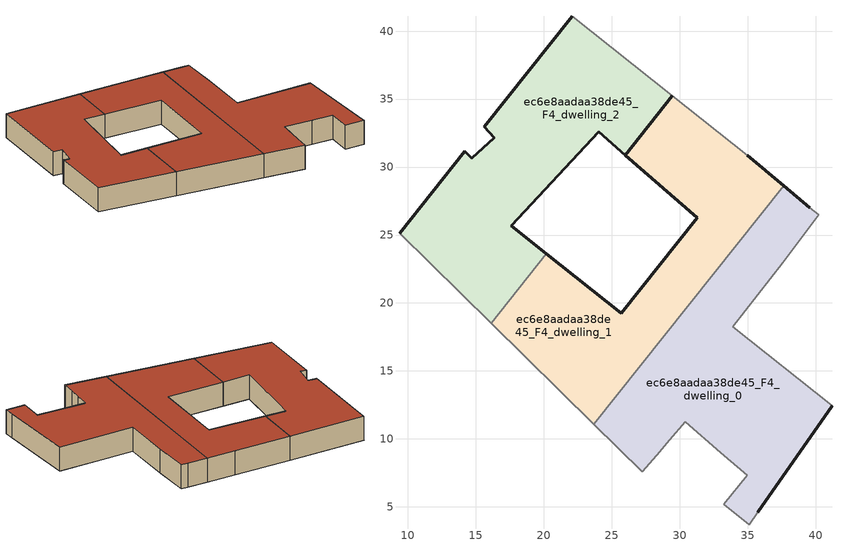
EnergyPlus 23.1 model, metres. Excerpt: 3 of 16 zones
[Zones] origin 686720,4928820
ec6e8aadaa38de45_F4_dwelling_0
 floor to ec6e8aadaa38de45_F3_dwelling_0 (EU_floor_Construction): 35.75,4.62 41.2,12.44 33.9,18.26 37.56,22.95 40.23,26.51 39.58,27.02 37.66,28.61 23.68,11.08 27.24,7.57 28.29,8.81 29.26,9.93 30.41,11.25 33.02,9 34.98,7.34 33.23,5.19 35.1,3.68 z12
 wall outside (EU_wall_Construction): 41.2,12.44 35.75,4.62 / 37.66,28.61 39.58,27.02 z12:15
 wall adiabatic (EU_wall_Construction): 35.75,4.62 35.1,3.68 33.23,5.19 34.98,7.34 33.02,9 30.41,11.25 29.26,9.93 28.29,8.81 27.24,7.57 23.68,11.08 / 39.58,27.02 40.23,26.51 37.56,22.95 33.9,18.26 41.2,12.44 z12:15
 wall to ec6e8aadaa38de45_F4_dwelling_1 (EU_wall_Construction): 23.68,11.08 37.66,28.61 z12:15
 roof outside (EU_roof_Construction): 39.58,27.02 40.23,26.51 37.56,22.95 33.9,18.26 41.2,12.44 35.75,4.62 35.1,3.68 33.23,5.19 34.98,7.34 33.02,9 30.41,11.25 29.26,9.93 28.29,8.81 27.24,7.57 23.68,11.08 37.66,28.61 z15
ec6e8aadaa38de45_F4_dwelling_1
 floor to ec6e8aadaa38de45_F3_dwelling_1 (EU_floor_Construction): 23.68,11.08 37.66,28.61 34.95,30.86 29.46,35.24 25.99,30.88 31.29,26.27 25.71,19.24 20.19,23.61 16.12,18.51 z12
 wall outside (EU_wall_Construction): 20.19,23.61 25.71,19.24 31.29,26.27 25.99,30.88 29.46,35.24 / 34.95,30.86 37.66,28.61 z12:15
 wall adiabatic (EU_wall_Construction): 23.68,11.08 16.12,18.51 / 29.46,35.24 34.95,30.86 z12:15
 wall to ec6e8aadaa38de45_F4_dwelling_2 (EU_wall_Construction): 16.12,18.51 20.19,23.61 z12:15
 roof outside (EU_roof_Construction): 34.95,30.86 37.66,28.61 23.68,11.08 16.12,18.51 20.19,23.61 25.71,19.24 31.29,26.27 25.99,30.88 29.46,35.24 z15
ec6e8aadaa38de45_F4_dwelling_2
 floor to ec6e8aadaa38de45_F3_dwelling_2 (EU_floor_Construction): 20.19,23.61 17.59,25.67 24.03,32.59 25.99,30.88 29.46,35.24 22.11,41.1 15.61,32.95 16.34,32.16 14.69,30.64 14.19,31.17 9.38,25.14 16.12,18.51 z12
 wall outside (EU_wall_Construction): 9.38,25.14 14.19,31.17 14.69,30.64 16.34,32.16 15.61,32.95 22.11,41.1 / 29.46,35.24 25.99,30.88 24.03,32.59 17.59,25.67 20.19,23.61 z12:15
 wall adiabatic (EU_wall_Construction): 16.12,18.51 9.38,25.14 / 22.11,41.1 29.46,35.24 z12:15
 roof outside (EU_roof_Construction): 29.46,35.24 25.99,30.88 24.03,32.59 17.59,25.67 20.19,23.61 16.12,18.51 9.38,25.14 14.19,31.17 14.69,30.64 16.34,32.16 15.61,32.95 22.11,41.1 z15
[Building]
EU S2 Campaign: North Axis=0; Terrain=City; Solar Distribution=FullExterior
[Site:Location]
Bologna: Latitude=44.5; Longitude=11.25; Time Zone=1; Elevation=37
[SizingPeriod:WeatherFileDays]
AnnualSizingPeriod: Begin Month=1; Begin Day of Month=1; End Month=12; End Day of Month=31; Day of Week for Start Day=Monday; Use Weather File Daylight Saving Period=No; Use Weather File Rain and Snow Indicators=No
[MATERIAL]
EU_InternalMass_Material: Roughness=MediumRough; Thickness=0.1; Conductivity=1; Density=1800; Specific Heat=900; Thermal Absorptance=0.9; Solar Absorptance=0.7; Visible Absorptance=0.7
[MATERIAL:NOMASS] Roughness=MediumRough; Thermal Absorptance=0.9; Solar Absorptance=0.7; Visible Absorptance=0.7
Name | Thermal Resistance
EU_wall_NoMass | 0.905828
EU_roof_NoMass | 0.37593
EU_floor_NoMass | 0.67114
[CONSTRUCTION]
EU_wall_Construction: EU_wall_NoMass
EU_roof_Construction: EU_roof_NoMass
EU_floor_Construction: EU_floor_NoMass
EU_InternalMass_Construction: EU_InternalMass_Material
[ZONE] Type=1; Multiplier=1; Ceiling Height=autocalculate; Floor Area=autocalculate; Part of Total Floor Area=Yes
Name | Volume
ec6e8aadaa38de45_F4_dwelling_0 | 500.722
ec6e8aadaa38de45_F4_dwelling_1 | 500.733
ec6e8aadaa38de45_F4_dwelling_2 | 500.752
[INTERNALMASS] Construction=EU_InternalMass_Construction
Name | Zone or ZoneList | Surface Area
ec6e8aadaa38de45_F4_dwelling_0_EU_InternalMass | ec6e8aadaa38de45_F4_dwelling_0 | 310.778
ec6e8aadaa38de45_F4_dwelling_1_EU_InternalMass | ec6e8aadaa38de45_F4_dwelling_1 | 194.179
ec6e8aadaa38de45_F4_dwelling_2_EU_InternalMass | ec6e8aadaa38de45_F4_dwelling_2 | 162.694
[OTHEREQUIPMENT] Fuel Type=Electricity; Design Level Calculation Method=Watts/Area; Power per Zone Floor Area=1; Fraction Latent=0; Fraction Radiant=0; Fraction Lost=0; Carbon Dioxide Generation Rate=0; EndUse Subcategory=EU_Step8_InternalGains
Name | Zone or ZoneList or Space or SpaceList | Schedule
EU_Step8_InternalGain_ec6e8aadaa38de45_F4_dwelling_0_f000 | ec6e8aadaa38de45_F4_dwelling_0 | EU_Step8_GainSchedule_ec6e8aadaa38de45_F4_dwelling_0_f000
EU_Step8_InternalGain_ec6e8aadaa38de45_F4_dwelling_1_f000 | ec6e8aadaa38de45_F4_dwelling_1 | EU_Step8_GainSchedule_ec6e8aadaa38de45_F4_dwelling_1_f000
EU_Step8_InternalGain_ec6e8aadaa38de45_F4_dwelling_2_f000 | ec6e8aadaa38de45_F4_dwelling_2 | EU_Step8_GainSchedule_ec6e8aadaa38de45_F4_dwelling_2_f000
[ZONEVENTILATION:DESIGNFLOWRATE] Schedule=EU_AlwaysOn; Design Flow Rate Calculation Method=AirChanges/Hour; Air Changes per Hour=0.73129; Ventilation Type=Natural; Fan Pressure Rise=0; Fan Total Efficiency=1; Constant Term Coefficient=1; Temperature Term Coefficient=0; Velocity Term Coefficient=0; Velocity Squared Term Coefficient=0; Minimum Indoor Temperature=-100; Maximum Indoor Temperature=100; Delta Temperature=-100; Minimum Outdoor Temperature=-100; Maximum Outdoor Temperature=100; Maximum Wind Speed=40
Name | Zone or ZoneList or Space or SpaceList
EU_ConstantAir_ec6e8aadaa38de45_F4_dwelling_0 | ec6e8aadaa38de45_F4_dwelling_0
EU_ConstantAir_ec6e8aadaa38de45_F4_dwelling_1 | ec6e8aadaa38de45_F4_dwelling_1
EU_ConstantAir_ec6e8aadaa38de45_F4_dwelling_2 | ec6e8aadaa38de45_F4_dwelling_2
[HVACTEMPLATE:ZONE:IDEALLOADSAIRSYSTEM] System Availability Schedule=EU_AlwaysOn; Maximum Heating Supply Air Temperature=50; Minimum Cooling Supply Air Temperature=13; Maximum Heating Supply Air Humidity Ratio=0.0156; Minimum Cooling Supply Air Humidity Ratio=0.0077; Heating Limit=NoLimit; Cooling Limit=NoLimit; Heating Availability Schedule=EU_AlwaysOn; Cooling Availability Schedule=EU_CoolingOff; Dehumidification Control Type=ConstantSensibleHeatRatio; Cooling Sensible Heat Ratio=0.7; Dehumidification Setpoint=60; Humidification Control Type=None; Humidification Setpoint=30; Outdoor Air Method=None; Outdoor Air Flow Rate per Person=0.00944; Outdoor Air Flow Rate per Zone Floor Area=0; Outdoor Air Flow Rate per Zone=0; Demand Controlled Ventilation Type=None; Outdoor Air Economizer Type=NoEconomizer; Heat Recovery Type=None; Sensible Heat Recovery Effectiveness=0.7; Latent Heat Recovery Effectiveness=0.65
Name | Template Thermostat
ec6e8aadaa38de45_F4_dwelling_0 | EU_HeatOnly_ec6e8aadaa38de45_F4_dwelling_0
ec6e8aadaa38de45_F4_dwelling_1 | EU_HeatOnly_ec6e8aadaa38de45_F4_dwelling_1
ec6e8aadaa38de45_F4_dwelling_2 | EU_HeatOnly_ec6e8aadaa38de45_F4_dwelling_2
[SIZING:ZONE] Zone Cooling Design Supply Air Temperature Input Method=SupplyAirTemperature; Zone Cooling Design Supply Air Temperature=13; Zone Heating Design Supply Air Temperature Input Method=SupplyAirTemperature; Zone Heating Design Supply Air Temperature=50; Zone Cooling Design Supply Air Humidity Ratio=0.008; Zone Heating Design Supply Air Humidity Ratio=0.008; Cooling Design Air Flow Method=DesignDay; Cooling Design Air Flow Rate=0; Cooling Minimum Air Flow per Zone Floor Area=0.000762; Cooling Minimum Air Flow=0; Cooling Minimum Air Flow Fraction=0.2; Heating Design Air Flow Method=DesignDay; Heating Design Air Flow Rate=0; Heating Maximum Air Flow per Zone Floor Area=0.002032; Heating Maximum Air Flow=0.141576; Heating Maximum Air Flow Fraction=0.3; Account for Dedicated Outdoor Air System=No; Dedicated Outdoor Air System Control Strategy=NeutralSupplyAir; Dedicated Outdoor Air Low Setpoint Temperature for Design=autosize; Dedicated Outdoor Air High Setpoint Temperature for Design=autosize; Zone Load Sizing Method=Sensible Load Only No Latent Load; Zone Latent Cooling Design Supply Air Humidity Ratio Input Method=HumidityRatioDifference; Zone Cooling Design Supply Air Humidity Ratio Difference=0.005; Zone Latent Heating Design Supply Air Humidity Ratio Input Method=HumidityRatioDifference; Zone Humidification Design Supply Air Humidity Ratio Difference=0.005
ec6e8aadaa38de45_F4_dwelling_0; ec6e8aadaa38de45_F4_dwelling_1; ec6e8aadaa38de45_F4_dwelling_2
[SCHEDULE:CONSTANT]
Name | Hourly Value
EU_AlwaysOn | 1
EU_CoolingOff | 0
[SCHEDULE:FILE] Column Number=1; Rows to Skip at Top=0; Number of Hours of Data=8760; Column Separator=Comma; Interpolate to Timestep=No; Minutes per Item=60; Adjust Schedule for Daylight Savings=Yes
Name | File
EU_Step8_GainSchedule_ec6e8aadaa38de45_F4_dwelling_0_f000 | ../../schedules/ec6e8aadaa38de45/ec6e8aadaa38de45_F4_dwelling_0_f000_gain.csv
EU_Step8_GainSchedule_ec6e8aadaa38de45_F4_dwelling_1_f000 | ../../schedules/ec6e8aadaa38de45/ec6e8aadaa38de45_F4_dwelling_1_f000_gain.csv
EU_Step8_GainSchedule_ec6e8aadaa38de45_F4_dwelling_2_f000 | ../../schedules/ec6e8aadaa38de45/ec6e8aadaa38de45_F4_dwelling_2_f000_gain.csv
